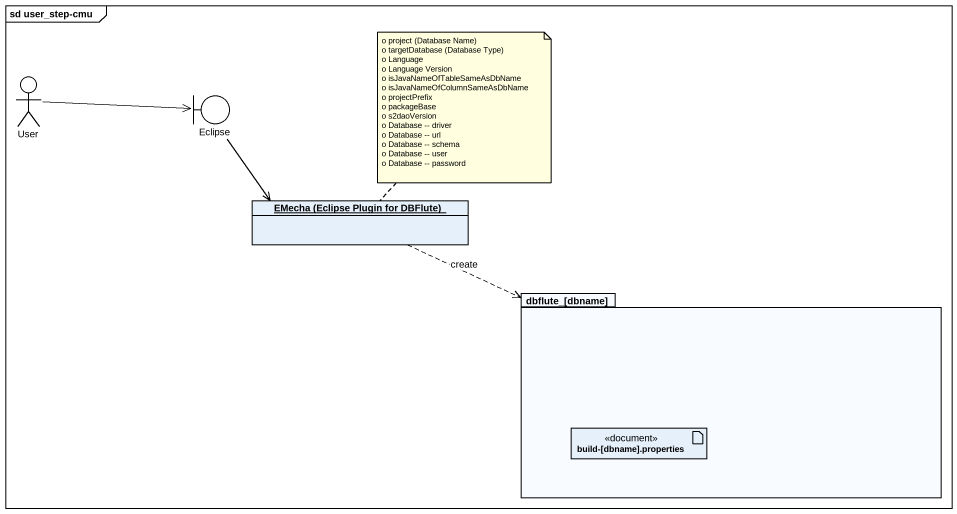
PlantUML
@startuml
mainframe sd user_step-cmu
allowmixing
hide circle
hide empty members
actor User
boundary Eclipse
object "EMecha (Eclipse Plugin for DBFlute)" as EMecha_Eclipse_Plugin_for
package "dbflute_[dbname]" as dbflute_dbname {
  artifact "build-[dbname].properties" as build_dbname_properties <<document>>
}
User -right-> Eclipse
Eclipse --> EMecha_Eclipse_Plugin_for
EMecha_Eclipse_Plugin_for .right.> dbflute_dbname : create
note top of EMecha_Eclipse_Plugin_for
  o project (Database Name)
  o targetDatabase (Database Type)
  o Language
  o Language Version
  o isJavaNameOfTableSameAsDbName
  o isJavaNameOfColumnSameAsDbName
  o projectPrefix
  o packageBase
  o s2daoVersion
  o Database -- driver
  o Database -- url
  o Database -- schema
  o Database -- user
  o Database -- password
end note
@enduml
